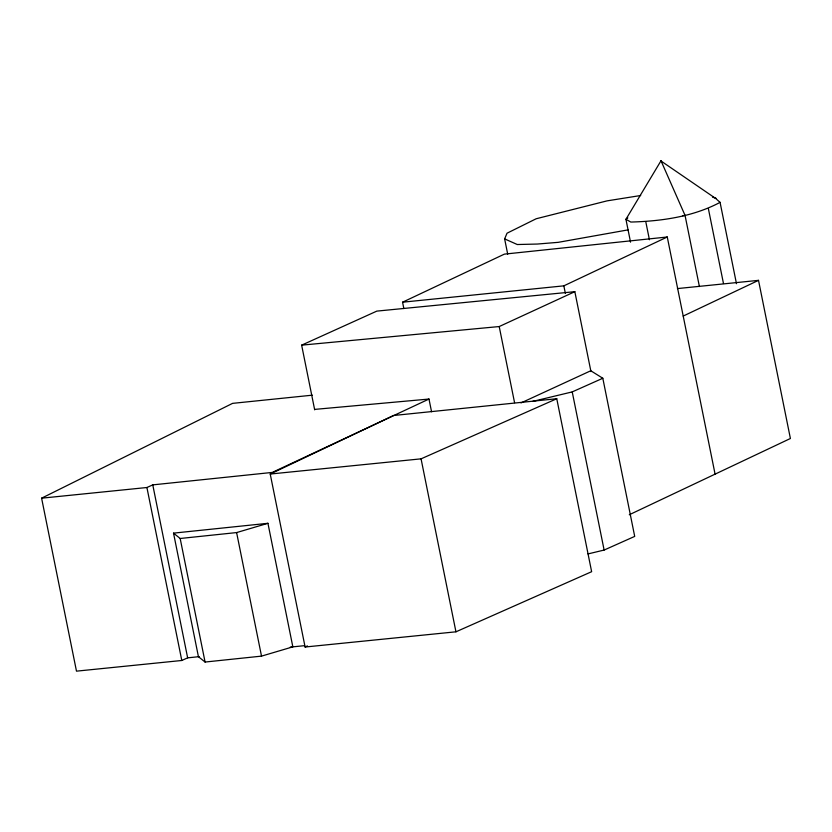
<?xml version="1.0" encoding="UTF-8"?>
<svg xmlns="http://www.w3.org/2000/svg" width="832" height="832" viewBox="0 0 832 832"><rect width="100%" height="100%" fill="white"/><g stroke="black" fill="none" stroke-linecap="round" stroke-linejoin="round"><path stroke-width="1.25" d="M507.707 254.166L504.629 238.888L507.031 233.21L536.162 218.764L607.058 200.866L640.682 195.51M627.838 217.88L625.934 219.294L630.542 242.164M660.951 160.857L625.934 219.294L630.812 222.05C661.149 221.229 693.004 216.798 720.075 202.363L736.476 283.702M660.858 160.898L715.738 198.494L720.075 202.363M199.212 656.646L187.647 657.852L181.792 660.483L76.482 671.154L41.6 498.181L232.596 403.364L312.312 395.179M270.223 474.042L393.557 415.501L556.764 398.726L591.635 571.698L455.946 631.81L305.105 647.015L270.223 474.042L421.065 458.838L556.764 398.726M683.207 316.066L758.514 280.353L790.4 438.495L629.294 514.748M305.105 647.015L307.424 645.913M403.842 308.547L402.563 302.203L504.379 254.134L667.264 236.995L715.094 474.209M402.563 302.203L563.836 285.844L667.264 236.995M431.558 411.767L428.99 399.048L272.272 472.42L152.766 484.879L146.91 487.51L41.6 498.181M314.683 409.854L301.642 345.155L499.21 326.55L574.839 291.678L590.959 371.602M520.978 402.938L590.782 370.76L602.815 378.258L634.702 536.401L604.126 550.056L587.995 553.925M301.642 345.155L376.823 311.116L574.839 291.678M532.532 401.45L572.229 391.903L602.815 378.258M173.524 533.135L180.17 538.491L236.61 532.574L267.935 523.307L292.843 646.859L261.518 656.126L205.078 662.043L198.432 656.687L173.524 533.135L267.935 523.307M628.046 229.882L558.178 242.341L537.306 244.046L517.275 244.525L504.629 238.888M661.034 160.846L685.048 215.384L699.4 286.551M682.531 215.696L685.048 215.384M290.295 647.119L304.574 645.663M677.425 288.579L758.514 280.353M314.59 409.406L428.99 399.048M712.525 197.142L716.071 198.297M708.354 208.541L723.476 283.514M645.83 221.946L649.418 239.741M563.836 285.844L565.375 293.457M572.229 391.903L604.126 550.056M499.21 326.55L514.561 402.667M421.065 458.838L455.946 631.81M236.61 532.574L261.518 656.126M180.17 538.491L205.078 662.043M152.766 484.879L187.647 657.852M146.91 487.51L181.792 660.483"/></g></svg>
